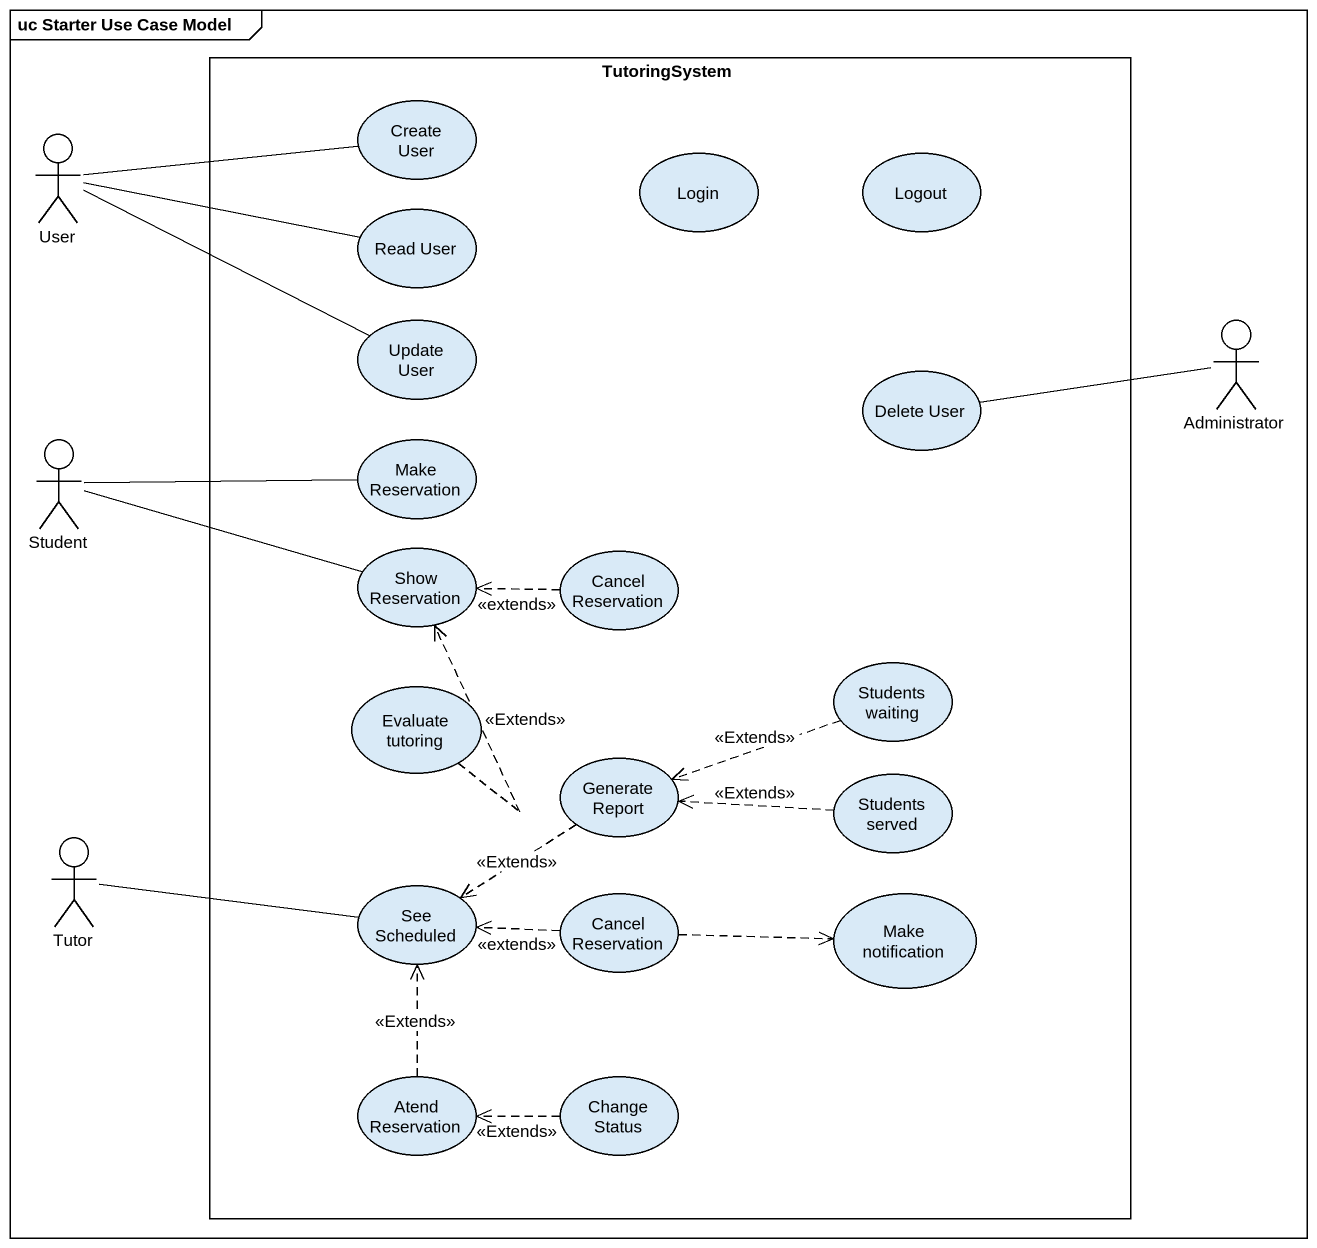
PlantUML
@startuml
mainframe uc Starter Use Case Model
rectangle TutoringSystem {
  usecase "Create User" as Create_User
  usecase Login
  usecase Logout
  usecase "Read User" as Read_User
  usecase "Update User" as Update_User
  usecase "Delete User" as Delete_User
  usecase "Make Reservation" as Make_Reservation
  usecase "Show Reservation" as Show_Reservation
  usecase "Cancel Reservation" as Cancel_Reservation
  usecase "Students waiting" as Students_waiting
  usecase "Evaluate tutoring" as Evaluate_tutoring
  usecase "Generate Report" as Generate_Report
  usecase "Students served" as Students_served
  usecase "See Scheduled" as See_Scheduled
  usecase "Cancel Reservation" as Cancel_Reservation_2
  usecase "Make notification" as Make_notification
  usecase "Atend Reservation" as Atend_Reservation
  usecase "Change Status" as Change_Status
}
actor User
actor Administrator
actor Student
actor Tutor
User -right- Create_User
User -right- Read_User
User -right- Update_User
Administrator -left- Delete_User
Student -right- Make_Reservation
Student -right- Show_Reservation
Cancel_Reservation .left.> Show_Reservation : <<extends>>
Students_waiting .left.> Generate_Report : <<Extends>>
Evaluate_tutoring .up.> Show_Reservation : <<Extends>>
Generate_Report ..> See_Scheduled : <<Extends>>
Students_served .left.> Generate_Report : <<Extends>>
Tutor -right- See_Scheduled
Cancel_Reservation_2 .left.> See_Scheduled : <<extends>>
Cancel_Reservation_2 .right.> Make_notification
Atend_Reservation .up.> See_Scheduled : <<Extends>>
Change_Status .left.> Atend_Reservation : <<Extends>>
@enduml
